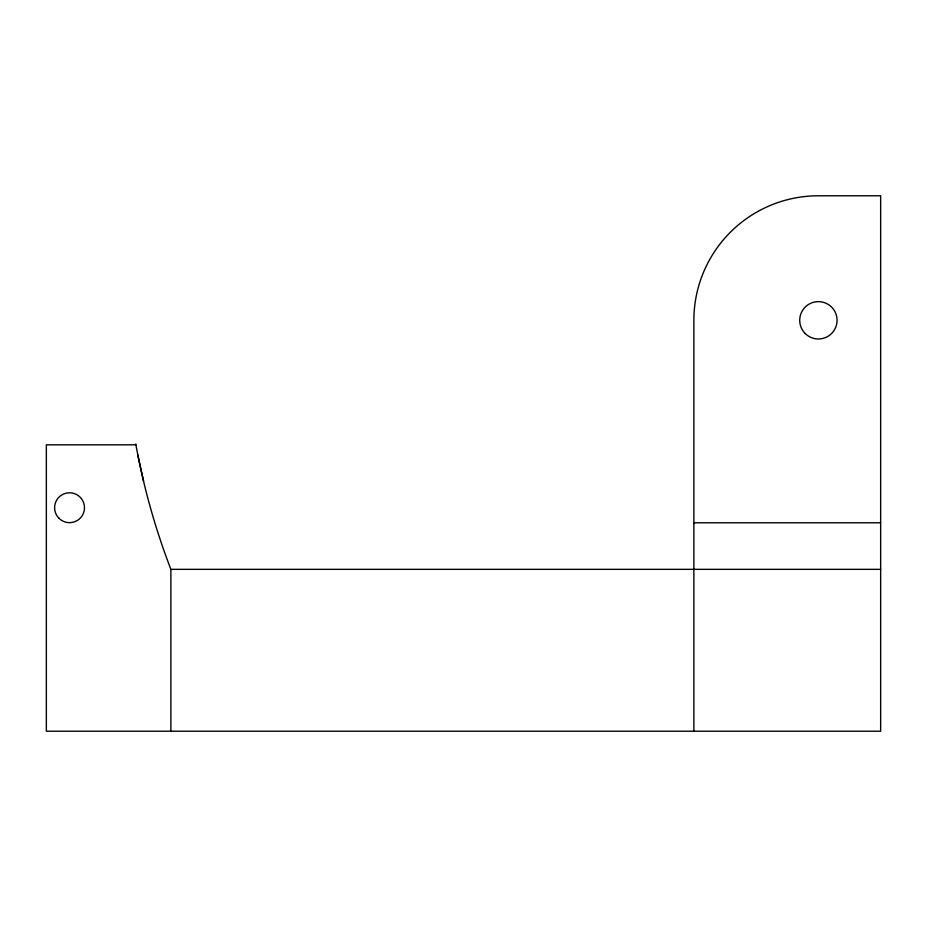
<?xml version="1.0" encoding="UTF-8"?>
<svg xmlns="http://www.w3.org/2000/svg" width="927" height="927" viewBox="0 0 927 927"><rect width="100%" height="100%" fill="white"/><g stroke="black" fill="none" stroke-linecap="round" stroke-linejoin="round"><path stroke-width="1.39" d="M135.898 444.821L46.35 444.821L46.35 731.218L880.65 731.218L880.65 195.782L818.39 195.782A124.519 124.519 0 0 0 693.871 320.302L693.871 731.218M693.871 522.782L880.65 522.782M135.748 444.01L137.775 454.693A693.755 693.755 0 0 0 170.869 569.34L880.65 569.34M143.592 481.31L137.775 454.693M170.869 569.34L170.869 731.218M805.181 333.511A18.679 18.679 0 0 0 836.432 325.134A18.679 18.679 0 0 0 813.558 302.26A18.679 18.679 0 0 0 805.181 333.511M58.98 518.297A14.948 14.948 0 0 0 83.975 511.6A14.948 14.948 0 0 0 65.678 493.291A14.948 14.948 0 0 0 58.98 518.297"/></g></svg>
